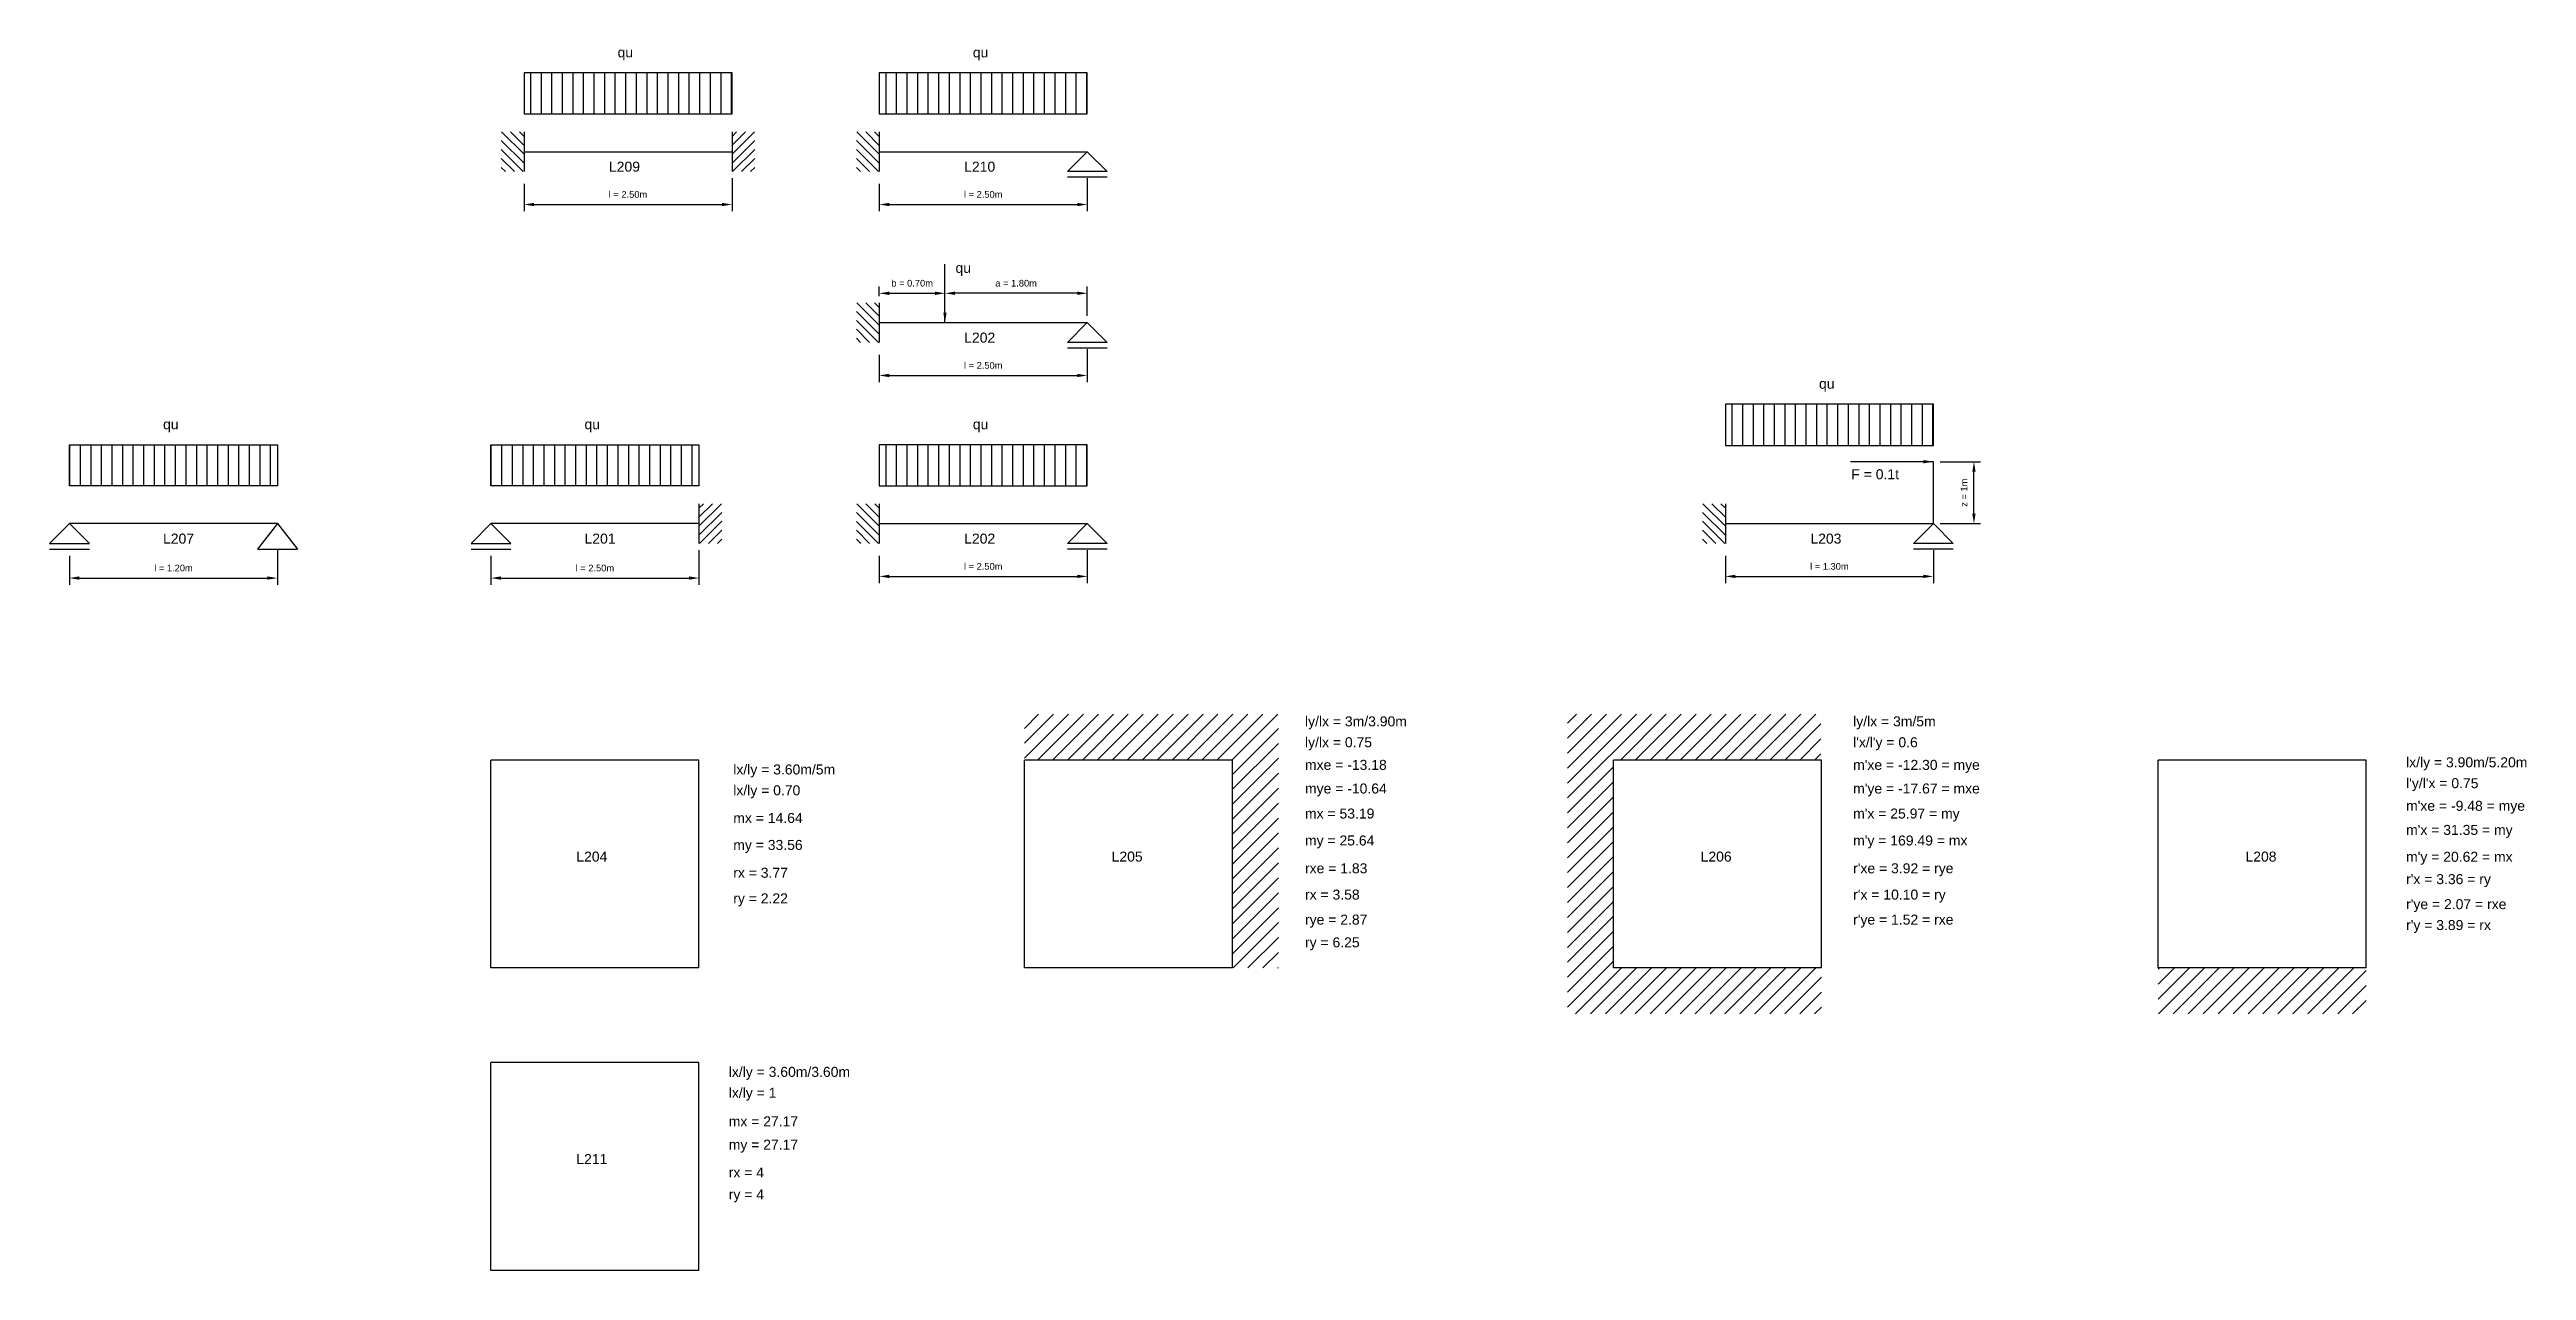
# Model space of a CAD drawing. Header units: millimetres. Extents: x 803.48 to 807.2, y 623.94 to 625.77.
import ezdxf

# ---------------------------------------------------------------- set-up
doc = ezdxf.new("R2010")
doc.units = ezdxf.units.MM
doc.layers.add('texto', color=7, linetype='Continuous')
doc.styles.get("Standard").update_dxf_attribs({"font": 'arial.ttf'})
doc.dimstyles.new('ISO-25', dxfattribs={"dimtxt": 2.5, "dimasz": 2.5, "dimexe": 1.25, "dimexo": 0.625, "dimtad": 1, "dimtxsty": 'Standard', "dimcen": 2.5, "dimadec": 0, "dimazin": 0, "dimtfac": 1, "dimtmove": 0, "dimatfit": 3, "dimfxl": 0, "dimarcsym": 0})

# ---------------------------------------------------------------- blocks, each defined once
blk = doc.blocks.new('*D1')
at = {"layer": 'Defpoints', "color": 0}
for p in [(804.1387, 625.0205), (804.4512, 625.029), (804.4512, 624.9771)]:
    blk.add_point(p, dxfattribs=at)
at = {"layer": 'texto', "color": 0, "lineweight": -2}
for p, q in [((804.1387, 625.0105), (804.1387, 624.9671)), ((804.4512, 625.019), (804.4512, 624.9671)), ((804.1537, 624.9771), (804.4362, 624.9771))]:
    blk.add_line(p, q, dxfattribs=at)
at = {"layer": 'texto', "color": 0}
for points in [[(804.1537, 624.9796), (804.1537, 624.9746), (804.1387, 624.9771)], [(804.4362, 624.9796), (804.4362, 624.9746), (804.4512, 624.9771)]]:
    blk.add_solid(points, dxfattribs=at)
at = {"layer": 'texto', "color": 0, "insert": (804.2949, 624.9921), "char_height": 0.01, "attachment_point": 5}
blk.add_mtext('l = 2.50m', dxfattribs=at)
blk = doc.blocks.new('*D2')
at = {"layer": 'Defpoints', "color": 0}
for p in [(804.7221, 625.0205), (805.0346, 625.029), (805.0346, 624.9796)]:
    blk.add_point(p, dxfattribs=at)
at = {"layer": 'texto', "color": 0, "lineweight": -2}
for p, q in [((804.7221, 625.0105), (804.7221, 624.9696)), ((805.0346, 625.019), (805.0346, 624.9696)), ((804.7371, 624.9796), (805.0196, 624.9796))]:
    blk.add_line(p, q, dxfattribs=at)
at = {"layer": 'texto', "color": 0}
for points in [[(804.7371, 624.9821), (804.7371, 624.9771), (804.7221, 624.9796)], [(805.0196, 624.9821), (805.0196, 624.9771), (805.0346, 624.9796)]]:
    blk.add_solid(points, dxfattribs=at)
at = {"layer": 'texto', "color": 0, "insert": (804.8783, 624.9946), "char_height": 0.01, "attachment_point": 5}
blk.add_mtext('l = 2.50m', dxfattribs=at)
blk = doc.blocks.new('*D6')
at = {"layer": 'Defpoints', "color": 0}
for p in [(806.3058, 625.1519), (806.3667, 625.1519), (806.3058, 625.0589)]:
    blk.add_point(p, dxfattribs=at)
at = {"layer": 'texto', "color": 0, "lineweight": -2}
for p, q in [((806.3158, 625.1519), (806.3767, 625.1519)), ((806.3667, 625.0739), (806.3667, 625.1369)), ((806.3158, 625.0589), (806.3767, 625.0589))]:
    blk.add_line(p, q, dxfattribs=at)
at = {"layer": 'texto', "color": 0}
for points in [[(806.3642, 625.1369), (806.3692, 625.1369), (806.3667, 625.1519)], [(806.3642, 625.0739), (806.3692, 625.0739), (806.3667, 625.0589)]]:
    blk.add_solid(points, dxfattribs=at)
at = {"layer": 'texto', "color": 0, "insert": (806.3517, 625.1054), "char_height": 0.01, "attachment_point": 5, "rotation": 90}
blk.add_mtext('z = 1m', dxfattribs=at)
blk = doc.blocks.new('*D5')
at = {"layer": 'Defpoints', "color": 0}
for p in [(805.9933, 625.0205), (806.3058, 625.029), (806.3058, 624.9796)]:
    blk.add_point(p, dxfattribs=at)
at = {"layer": 'texto', "color": 0, "lineweight": -2}
for p, q in [((805.9933, 625.0105), (805.9933, 624.9696)), ((806.3058, 625.019), (806.3058, 624.9696)), ((806.0083, 624.9796), (806.2908, 624.9796))]:
    blk.add_line(p, q, dxfattribs=at)
at = {"layer": 'texto', "color": 0}
for points in [[(806.0083, 624.9821), (806.0083, 624.9771), (805.9933, 624.9796)], [(806.2908, 624.9821), (806.2908, 624.9771), (806.3058, 624.9796)]]:
    blk.add_solid(points, dxfattribs=at)
at = {"layer": 'texto', "color": 0, "insert": (806.1495, 624.9946), "char_height": 0.01, "attachment_point": 5}
blk.add_mtext('l = 1.30m', dxfattribs=at)
blk = doc.blocks.new('*D7')
at = {"layer": 'Defpoints', "color": 0}
for p in [(803.5055, 625.0205), (803.818, 625.029), (803.818, 624.9771)]:
    blk.add_point(p, dxfattribs=at)
at = {"layer": 'texto', "color": 0, "lineweight": -2}
for p, q in [((803.5055, 625.0105), (803.5055, 624.9671)), ((803.818, 625.019), (803.818, 624.9671)), ((803.5205, 624.9771), (803.803, 624.9771))]:
    blk.add_line(p, q, dxfattribs=at)
at = {"layer": 'texto', "color": 0}
for points in [[(803.5205, 624.9796), (803.5205, 624.9746), (803.5055, 624.9771)], [(803.803, 624.9796), (803.803, 624.9746), (803.818, 624.9771)]]:
    blk.add_solid(points, dxfattribs=at)
at = {"layer": 'texto', "color": 0, "insert": (803.6618, 624.9922), "char_height": 0.01, "attachment_point": 5}
blk.add_mtext('l = 1.20m', dxfattribs=at)
blk = doc.blocks.new('*D8')
at = {"layer": 'Defpoints', "color": 0}
for p in [(804.7221, 625.5794), (805.0346, 625.5879), (805.0346, 625.5384)]:
    blk.add_point(p, dxfattribs=at)
at = {"layer": 'texto', "color": 0, "lineweight": -2}
for p, q in [((804.7221, 625.5694), (804.7221, 625.5284)), ((805.0346, 625.5779), (805.0346, 625.5284)), ((804.7371, 625.5384), (805.0196, 625.5384))]:
    blk.add_line(p, q, dxfattribs=at)
at = {"layer": 'texto', "color": 0}
for points in [[(804.7371, 625.5409), (804.7371, 625.5359), (804.7221, 625.5384)], [(805.0196, 625.5409), (805.0196, 625.5359), (805.0346, 625.5384)]]:
    blk.add_solid(points, dxfattribs=at)
at = {"layer": 'texto', "color": 0, "insert": (804.8783, 625.5535), "char_height": 0.01, "attachment_point": 5}
blk.add_mtext('l = 2.50m', dxfattribs=at)
blk = doc.blocks.new('*D9')
at = {"layer": 'Defpoints', "color": 0}
for p in [(804.1884, 625.5794), (804.5009, 625.5879), (804.5009, 625.5384)]:
    blk.add_point(p, dxfattribs=at)
at = {"layer": 'texto', "color": 0, "lineweight": -2}
for p, q in [((804.1884, 625.5694), (804.1884, 625.5284)), ((804.5009, 625.5779), (804.5009, 625.5284)), ((804.2034, 625.5384), (804.4859, 625.5384))]:
    blk.add_line(p, q, dxfattribs=at)
at = {"layer": 'texto', "color": 0}
for points in [[(804.2034, 625.5409), (804.2034, 625.5359), (804.1884, 625.5384)], [(804.4859, 625.5409), (804.4859, 625.5359), (804.5009, 625.5384)]]:
    blk.add_solid(points, dxfattribs=at)
at = {"layer": 'texto', "color": 0, "insert": (804.3446, 625.5535), "char_height": 0.01, "attachment_point": 5}
blk.add_mtext('l = 2.50m', dxfattribs=at)
blk = doc.blocks.new('*D10')
at = {"layer": 'Defpoints', "color": 0}
for p in [(804.7221, 625.3225), (805.0346, 625.331), (805.0346, 625.2815)]:
    blk.add_point(p, dxfattribs=at)
at = {"layer": 'texto', "color": 0, "lineweight": -2}
for p, q in [((804.7221, 625.3125), (804.7221, 625.2715)), ((805.0346, 625.321), (805.0346, 625.2715)), ((804.7371, 625.2815), (805.0196, 625.2815))]:
    blk.add_line(p, q, dxfattribs=at)
at = {"layer": 'texto', "color": 0}
for points in [[(804.7371, 625.284), (804.7371, 625.279), (804.7221, 625.2815)], [(805.0196, 625.284), (805.0196, 625.279), (805.0346, 625.2815)]]:
    blk.add_solid(points, dxfattribs=at)
at = {"layer": 'texto', "color": 0, "insert": (804.8783, 625.2966), "char_height": 0.01, "attachment_point": 5}
blk.add_mtext('l = 2.50m', dxfattribs=at)
blk = doc.blocks.new('*D11')
at = {"layer": 'Defpoints', "color": 0}
for p in [(804.7221, 625.3908), (804.8208, 625.405), (804.8208, 625.405)]:
    blk.add_point(p, dxfattribs=at)
at = {"layer": 'texto', "color": 0, "lineweight": -2}
for p, q in [((804.7221, 625.4008), (804.7221, 625.415)), ((804.7371, 625.405), (804.8058, 625.405))]:
    blk.add_line(p, q, dxfattribs=at)
at = {"layer": 'texto', "color": 0}
for points in [[(804.7371, 625.4075), (804.7371, 625.4025), (804.7221, 625.405)], [(804.8058, 625.4075), (804.8058, 625.4025), (804.8208, 625.405)]]:
    blk.add_solid(points, dxfattribs=at)
at = {"layer": 'texto', "color": 0, "insert": (804.7715, 625.4201), "char_height": 0.01, "attachment_point": 5}
blk.add_mtext('b = 0.70m', dxfattribs=at)
blk = doc.blocks.new('*D12')
at = {"layer": 'Defpoints', "color": 0}
for p in [(804.8208, 625.405), (804.8208, 625.405), (805.0346, 625.3609)]:
    blk.add_point(p, dxfattribs=at)
at = {"layer": 'texto', "color": 0, "lineweight": -2}
for p, q in [((805.0346, 625.3709), (805.0346, 625.415)), ((805.0196, 625.405), (804.8358, 625.405))]:
    blk.add_line(p, q, dxfattribs=at)
at = {"layer": 'texto', "color": 0}
for points in [[(804.8358, 625.4075), (804.8358, 625.4025), (804.8208, 625.405)], [(805.0196, 625.4075), (805.0196, 625.4025), (805.0346, 625.405)]]:
    blk.add_solid(points, dxfattribs=at)
at = {"layer": 'texto', "color": 0, "insert": (804.9277, 625.4201), "char_height": 0.01, "attachment_point": 5}
blk.add_mtext('a = 1.80m', dxfattribs=at)

msp = doc.modelspace()

# ---------------------------------------------------------------- hatches: boundary and pattern name
h = msp.add_hatch()
h.set_pattern_fill('LINE', color=256, scale=0.005, angle=90, style=0)
h.set_pattern_definition([(90, (1072.835348, 577.221122), (0.015875, 1e-18), [])])
h.paths.add_polyline_path([(804.5009, 625.6745), (804.5009, 625.7361), (804.1884, 625.7361), (804.1884, 625.6745)])
h = msp.add_hatch()
h.set_pattern_fill('LINE', color=256, scale=0.005, angle=90, style=0)
h.set_pattern_definition([(90, (1073.369062, 577.221122), (0.015875, 1e-18), [])])
h.paths.add_polyline_path([(805.0346, 625.6745), (805.0346, 625.7361), (804.7221, 625.7361), (804.7221, 625.6745)])
h = msp.add_hatch()
h.set_pattern_fill('LINE', color=256, scale=0.003, angle=45, style=0)
h.set_pattern_definition([(135, (1072.835348, 577.221122), (0.0067351921, 0.0067351921), [])])
h.paths.add_polyline_path([(804.1541, 625.6477), (804.1884, 625.6477), (804.1884, 625.5879), (804.1541, 625.5879)])
h = msp.add_hatch()
h.set_pattern_fill('LINE', color=256, scale=0.003, angle=45, style=0)
h.set_pattern_definition([(45, (535.853873, 577.221122), (-0.0067351921, 0.0067351921), [])])
h.paths.add_polyline_path([(804.5351, 625.6477), (804.5009, 625.6477), (804.5009, 625.5879), (804.5351, 625.5879)])
h = msp.add_hatch()
h.set_pattern_fill('LINE', color=256, scale=0.003, angle=45, style=0)
h.set_pattern_definition([(135, (1073.369062, 577.221122), (0.0067351921, 0.0067351921), [])])
h.paths.add_polyline_path([(804.6878, 625.6477), (804.7221, 625.6477), (804.7221, 625.5879), (804.6878, 625.5879)])
h = msp.add_hatch()
h.set_pattern_fill('LINE', color=256, scale=0.003, angle=45, style=0)
h.set_pattern_definition([(135, (1073.369062, 576.964236), (0.0067351921, 0.0067351921), [])])
h.paths.add_polyline_path([(804.6878, 625.3908), (804.7221, 625.3908), (804.7221, 625.331), (804.6878, 625.331)])
h = msp.add_hatch()
h.set_pattern_fill('LINE', color=256, scale=0.005, angle=90, style=0)
h.set_pattern_definition([(90, (1074.640275, 576.72318), (0.015875, 1e-18), [])])
h.paths.add_polyline_path([(806.3058, 625.1765), (806.3058, 625.2382), (805.9933, 625.2382), (805.9933, 625.1765)])
h = msp.add_hatch()
h.set_pattern_fill('LINE', color=256, scale=0.005, angle=90, style=0)
h.set_pattern_definition([(90, (535.171023, 576.662257), (-0.015875, 1e-18), [])])
h.paths.add_polyline_path([(803.818, 625.1156), (803.818, 625.1772), (803.5055, 625.1772), (803.5055, 625.1156)])
h = msp.add_hatch()
h.set_pattern_fill('LINE', color=256, scale=0.005, angle=90, style=0)
h.set_pattern_definition([(90, (535.804182, 576.662257), (-0.015875, 1e-18), [])])
h.paths.add_polyline_path([(804.4512, 625.1156), (804.4512, 625.1772), (804.1387, 625.1772), (804.1387, 625.1156)])
h = msp.add_hatch()
h.set_pattern_fill('LINE', color=256, scale=0.005, angle=90, style=0)
h.set_pattern_definition([(90, (1073.369062, 576.662257), (0.015875, 1e-18), [])])
h.paths.add_polyline_path([(805.0346, 625.1156), (805.0346, 625.1772), (804.7221, 625.1772), (804.7221, 625.1156)])
h = msp.add_hatch()
h.set_pattern_fill('LINE', color=256, scale=0.003, angle=45, style=0)
h.set_pattern_definition([(45, (535.804182, 576.662257), (-0.0067351921, 0.0067351921), [])])
h.paths.add_polyline_path([(804.4855, 625.0888), (804.4512, 625.0888), (804.4512, 625.029), (804.4855, 625.029)])
h = msp.add_hatch()
h.set_pattern_fill('LINE', color=256, scale=0.003, angle=45, style=0)
h.set_pattern_definition([(135, (1073.369062, 576.662257), (0.0067351921, 0.0067351921), [])])
h.paths.add_polyline_path([(804.6878, 625.0888), (804.7221, 625.0888), (804.7221, 625.029), (804.6878, 625.029)])
h = msp.add_hatch()
h.set_pattern_fill('LINE', color=256, scale=0.003, angle=45, style=0)
h.set_pattern_definition([(135, (1074.640275, 576.662257), (0.0067351921, 0.0067351921), [])])
h.paths.add_polyline_path([(805.959, 625.0888), (805.9933, 625.0888), (805.9933, 625.029), (805.959, 625.029)])
h = msp.add_hatch()
h.set_pattern_fill('LINE', color=256, scale=0.005, angle=45, style=0)
h.paths.add_polyline_path([(804.9401, 624.7727), (804.9401, 624.7037), (805.2526, 624.7037), (805.2526, 624.3912), (805.3217, 624.3912), (805.3217, 624.7037), (805.3217, 624.7727)])
h = msp.add_hatch()
h.set_pattern_fill('LINE', color=256, scale=0.005, angle=45, style=0)
h.paths.add_polyline_path([(805.756, 624.7727), (805.756, 624.7037), (805.756, 624.3221), (806.1376, 624.3221), (806.1376, 624.3912), (805.8251, 624.3912), (805.8251, 624.7037), (806.1367, 624.7037), (806.1367, 624.7727)])
h = msp.add_hatch()
h.set_pattern_fill('LINE', color=256, scale=0.005, angle=45, style=0)
h.paths.add_polyline_path([(806.956, 624.3221), (806.956, 624.3912), (806.6435, 624.3912), (806.6435, 624.3221)])

# ---------------------------------------------------------------- linework, layer by layer
for p, q in [((804.5009, 625.7361), (804.1884, 625.7361)), ((804.1884, 625.7361), (804.1884, 625.6745)), ((804.5009, 625.6745), (804.5009, 625.7361)), ((804.7221, 625.7361), (804.7221, 625.6745)), ((805.0346, 625.7361), (804.7221, 625.7361)), ((805.0346, 625.6745), (805.0346, 625.7361)), ((804.1884, 625.6745), (804.5009, 625.6745)), ((804.7221, 625.6745), (805.0346, 625.6745)), ((806.3058, 625.2382), (805.9933, 625.2382)), ((805.9933, 625.2382), (805.9933, 625.1765)), ((806.3058, 625.1765), (806.3058, 625.2382)), ((803.5055, 625.1156), (803.5055, 625.1772)), ((803.5055, 625.1772), (803.818, 625.1772)), ((803.818, 625.1772), (803.818, 625.1156)), ((804.1387, 625.1772), (804.4512, 625.1772)), ((804.1387, 625.1156), (804.1387, 625.1772)), ((804.4512, 625.1772), (804.4512, 625.1156)), ((805.0346, 625.1772), (804.7221, 625.1772)), ((804.7221, 625.1772), (804.7221, 625.1156)), ((805.0346, 625.1156), (805.0346, 625.1772)), ((805.9933, 625.1765), (806.3058, 625.1765)), ((806.3058, 625.0589), (806.3058, 625.1519)), ((803.818, 625.1156), (803.5055, 625.1156)), ((804.4512, 625.1156), (804.1387, 625.1156)), ((804.7221, 625.1156), (805.0346, 625.1156))]:
    msp.add_line(p, q)
at = {"lineweight": 30}
for p, q in [((804.1884, 625.6477), (804.1884, 625.5879)), ((804.5009, 625.6477), (804.5009, 625.5879)), ((804.7221, 625.6477), (804.7221, 625.5879)), ((804.1884, 625.6178), (804.5009, 625.6178)), ((804.7221, 625.6178), (805.0346, 625.6178)), ((805.0346, 625.6178), (805.0047, 625.5879)), ((805.0346, 625.6178), (805.0645, 625.5879)), ((805.0645, 625.5879), (805.0047, 625.5879)), ((805.0645, 625.5794), (805.0047, 625.5794)), ((804.7221, 625.3908), (804.7221, 625.331)), ((804.7221, 625.3609), (805.0346, 625.3609)), ((805.0346, 625.3609), (805.0047, 625.331)), ((805.0346, 625.3609), (805.0645, 625.331)), ((805.0645, 625.331), (805.0047, 625.331)), ((805.0645, 625.3225), (805.0047, 625.3225)), ((804.4512, 625.0888), (804.4512, 625.029)), ((804.7221, 625.0888), (804.7221, 625.029)), ((805.9933, 625.0888), (805.9933, 625.029)), ((803.5055, 625.0589), (803.4756, 625.029)), ((803.818, 625.0589), (803.5055, 625.0589)), ((803.5055, 625.0589), (803.5354, 625.029)), ((803.818, 625.0589), (803.7881, 625.0205)), ((803.818, 625.0589), (803.8479, 625.0205)), ((804.1387, 625.0589), (804.1088, 625.029)), ((804.1387, 625.0589), (804.1686, 625.029)), ((804.4512, 625.0589), (804.1387, 625.0589)), ((804.7221, 625.0589), (805.0346, 625.0589)), ((805.0346, 625.0589), (805.0047, 625.029)), ((805.0346, 625.0589), (805.0645, 625.029)), ((805.9933, 625.0589), (806.3058, 625.0589)), ((806.3058, 625.0589), (806.2759, 625.029)), ((806.3058, 625.0589), (806.3357, 625.029)), ((803.4756, 625.029), (803.5354, 625.029)), ((803.4756, 625.0205), (803.5354, 625.0205)), ((803.7881, 625.0205), (803.8479, 625.0205)), ((804.1088, 625.029), (804.1686, 625.029)), ((804.1088, 625.0205), (804.1686, 625.0205)), ((805.0645, 625.029), (805.0047, 625.029)), ((805.0645, 625.0205), (805.0047, 625.0205)), ((806.3357, 625.029), (806.2759, 625.029)), ((806.3357, 625.0205), (806.2759, 625.0205)), ((804.4512, 624.7037), (804.1387, 624.7037)), ((804.1387, 624.3912), (804.1387, 624.7037)), ((804.4512, 624.3912), (804.4512, 624.7037)), ((804.9401, 624.3912), (804.9401, 624.7037)), ((805.2526, 624.7037), (804.9401, 624.7037)), ((804.9401, 624.3912), (804.9401, 624.7037)), ((805.2526, 624.3912), (805.2526, 624.7037)), ((805.8251, 624.3912), (805.8251, 624.7037)), ((806.1376, 624.7037), (805.8251, 624.7037)), ((805.8251, 624.3912), (805.8251, 624.7037)), ((806.1376, 624.3912), (806.1376, 624.7037)), ((806.6435, 624.3912), (806.6435, 624.7037)), ((806.956, 624.7037), (806.6435, 624.7037)), ((806.6435, 624.3912), (806.6435, 624.7037)), ((806.956, 624.3912), (806.956, 624.7037)), ((804.4512, 624.3912), (804.1387, 624.3912)), ((805.2526, 624.3912), (804.9401, 624.3912)), ((806.1376, 624.3912), (805.8251, 624.3912)), ((806.956, 624.3912), (806.6435, 624.3912)), ((804.1387, 623.9367), (804.1387, 624.2492)), ((804.4512, 624.2492), (804.1387, 624.2492)), ((804.4512, 623.9367), (804.4512, 624.2492)), ((804.4512, 623.9367), (804.1387, 623.9367))]:
    msp.add_line(p, q, dxfattribs=at)

# ---------------------------------------------------------------- texts
at = {"layer": 'texto'}
for s, p in [('qu', (804.329, 625.7595)), ('qu', (804.8627, 625.7595)), ('L209', (804.316, 625.5878)), ('L210', (804.8497, 625.5878)), ('qu', (804.8367, 625.4357)), ('L202', (804.8497, 625.3309)), ('qu', (806.1339, 625.2616)), ('qu', (803.6461, 625.2007)), ('qu', (804.2793, 625.2007)), ('qu', (804.8627, 625.2007)), ('F = 0.1t', (806.1825, 625.1256)), ('L207', (803.6461, 625.0289)), ('L201', (804.2793, 625.0289)), ('L202', (804.8497, 625.0289)), ('L203', (806.121, 625.0289)), ('ly/lx = 3m/3.90m', (805.3617, 624.7543)), ('ly/lx = 3m/5m', (806.1852, 624.7543)), ('ly/lx = 0.75', (805.3617, 624.7229)), ('mxe = -13.18', (805.3617, 624.6889)), ("l'x/l'y = 0.6", (806.1852, 624.7229)), ("m'xe = -12.30 = mye", (806.1852, 624.6889)), ('lx/ly = 3.90m/5.20m', (807.0159, 624.6928)), ('lx/ly = 3.60m/5m', (804.5028, 624.682)), ('mye = -10.64', (805.3617, 624.6534)), ("m'ye = -17.67 = mxe", (806.1852, 624.6534)), ("l'y/l'x = 0.75", (807.0159, 624.6614)), ('lx/ly = 0.70', (804.5028, 624.6507)), ('mx = 53.19', (805.3617, 624.6158)), ("m'x = 25.97 = my", (806.1852, 624.6158)), ("m'xe = -9.48 = mye", (807.0159, 624.6274)), ('mx = 14.64', (804.5028, 624.6091)), ("m'x = 31.35 = my", (807.0159, 624.5912)), ('L204', (804.267, 624.5511)), ('my = 33.56', (804.5028, 624.5686)), ('L205', (805.0712, 624.5511)), ('my = 25.64', (805.3617, 624.5753)), ('L206', (805.9561, 624.5511)), ("m'y = 169.49 = mx", (806.1852, 624.5753)), ('L208', (806.7746, 624.5511)), ("m'y = 20.62 = mx", (807.0159, 624.5508)), ('rx = 3.77', (804.5028, 624.5268)), ('rxe = 1.83', (805.3617, 624.5335)), ("r'xe = 3.92 = rye", (806.1852, 624.5335)), ("r'x = 3.36 = ry", (807.0159, 624.5172)), ('ry = 2.22', (804.5028, 624.4883)), ('rx = 3.58', (805.3617, 624.494)), ("r'x = 10.10 = ry", (806.1852, 624.494)), ("r'ye = 2.07 = rxe", (807.0159, 624.4796)), ('rye = 2.87', (805.3617, 624.4564)), ("r'ye = 1.52 = rxe", (806.1852, 624.4564)), ("r'y = 3.89 = rx", (807.0159, 624.4482)), ('ry = 6.25', (805.3617, 624.4222)), ('lx/ly = 3.60m/3.60m', (804.496, 624.2276)), ('lx/ly = 1', (804.496, 624.1962)), ('mx = 27.17', (804.496, 624.1532)), ('L211', (804.267, 624.0966)), ('my = 27.17', (804.496, 624.1183)), ('rx = 4', (804.496, 624.0764)), ('ry = 4', (804.496, 624.0434))]:
    msp.add_text(s, height=0.015, dxfattribs=at).set_placement(p)

# ---------------------------------------------------------------- dimensions: what is measured, and where the dimension line sits
for base, p1, p2, text, picture, middle in [((804.5009, 625.5384), (804.1884, 625.5794), (804.5009, 625.5879), 'l = 2.50m', '*D9', (804.3446, 625.5535)), ((805.0346, 625.5384), (804.7221, 625.5794), (805.0346, 625.5879), 'l = 2.50m', '*D8', (804.8783, 625.5535)), ((804.8208, 625.405), (804.7221, 625.3908), (804.8208, 625.405), 'b = 0.70m', '*D11', (804.7715, 625.4201)), ((804.8208, 625.405), (805.0346, 625.3609), (804.8208, 625.405), 'a = 1.80m', '*D12', (804.9277, 625.4201)), ((805.0346, 625.2815), (804.7221, 625.3225), (805.0346, 625.331), 'l = 2.50m', '*D10', (804.8783, 625.2966)), ((803.818, 624.9771), (803.5055, 625.0205), (803.818, 625.029), 'l = 1.20m', '*D7', (803.6618, 624.9922)), ((804.4512, 624.9771), (804.1387, 625.0205), (804.4512, 625.029), 'l = 2.50m', '*D1', (804.2949, 624.9921)), ((805.0346, 624.9796), (804.7221, 625.0205), (805.0346, 625.029), 'l = 2.50m', '*D2', (804.8783, 624.9946)), ((806.3058, 624.9796), (805.9933, 625.0205), (806.3058, 625.029), 'l = 1.30m', '*D5', (806.1495, 624.9946))]:
    dim = msp.add_linear_dim(base=base, p1=p1, p2=p2, text=text, dimstyle='ISO-25', override={"dimtxt": 0.01, "dimasz": 0.015, "dimexe": 0.01, "dimexo": 0.01, "dimgap": 0.01}, dxfattribs=at)
    dim.commit()
    dim.dimension.update_dxf_attribs({"geometry": picture, "text_midpoint": middle})
dim = msp.add_linear_dim(base=(806.3667, 625.1519), p1=(806.3058, 625.0589), p2=(806.3058, 625.1519), angle=90, text='z = 1m', dimstyle='ISO-25', override={"dimtxt": 0.01, "dimasz": 0.015, "dimexe": 0.01, "dimexo": 0.01, "dimgap": 0.01}, dxfattribs=at)
dim.commit()
dim.dimension.update_dxf_attribs({"geometry": '*D6', "text_midpoint": (806.3517, 625.1054)})

# ---------------------------------------------------------------- leaders
for points in [[(804.8208, 625.3609), (804.8208, 625.449)], [(806.3058, 625.1519), (806.181, 625.1519)]]:
    msp.add_leader(points, dimstyle='ISO-25', override={"dimasz": 0.015, "dimgap": 0.625, "dimtad": 0})

doc.saveas('drawing.dxf')
